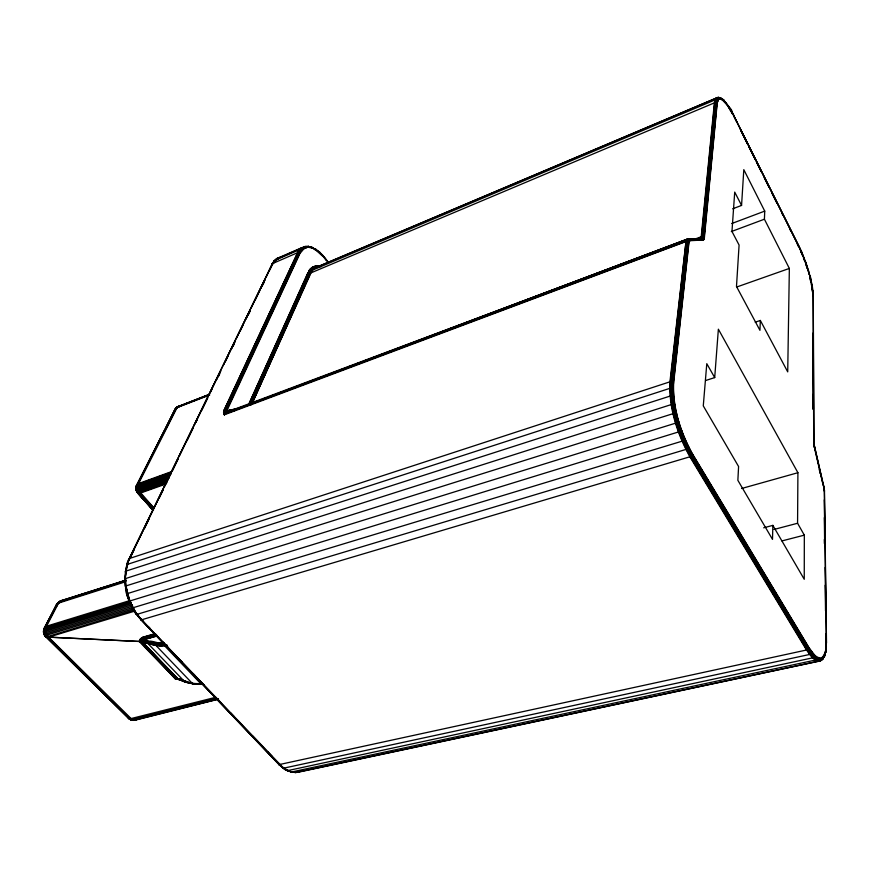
<?xml version="1.0" encoding="UTF-8"?>
<svg xmlns="http://www.w3.org/2000/svg" width="870" height="870" viewBox="0 0 870 870"><rect width="100%" height="100%" fill="white"/><g stroke="black" fill="none" stroke-linecap="round" stroke-linejoin="round"><path stroke-width="1.3" d="M234.063 410.705L225.243 412.685L224.406 414.772L686.974 241.197L688.986 242.415L673.652 382.985C672.532 407.889 680.71 432.586 692.629 454.183L808.937 647.563L814.505 655.077L817.093 657.231L821.519 658.111C829.132 648.335 821.236 663.701 824.543 653.555M705.657 380.516L714.705 377.591L718.37 329.197L797.91 472.714L797.572 523.261L804.326 535.148L804.25 579.289L772.854 525.382L763.664 527.807M312.961 248.189C307.991 245.829 301.792 248.059 299.748 253.235L224.406 414.772L223.536 412.184L224.188 409.835L297.562 252.713C300.335 244.894 307.937 246.895 312.961 248.189C309.067 244.992 316.865 252.115 316.212 249.581C312.526 247.819 322.781 254.464 319.072 252.006C321.563 255.584 325.891 258.488 328.099 262.577M732.692 208.811L741.566 205.429L743.807 169.65L764.741 211.116L764.415 219.207L789.351 268.438L787.72 371.871L760.347 320.464L755.203 322.194M215.521 697.348L129.271 719.022L45.708 636.851L44.598 634.002M772.854 525.382L772.506 539.389L737.869 480.338L738.586 466.516L703.275 405.866L706.788 363.682L714.705 377.591M811.764 651.837L811.025 653.653L809.502 654.49L283.663 768.177L279.009 764.632L278.846 763.479M826.076 647.095L826.065 633.664M826.043 648.422L826.337 641.766L825.945 643.354M826.217 648.128L826.457 642.049M688.986 242.415L688.899 240.446L686.169 239.794L225.243 412.685L226.907 410.694L299.943 253.464L304.011 248.668L301.857 247.667L277.062 258.433L274.17 260.804L273.974 262.316M760.347 320.464L759.945 330.328L736.488 286.491L739.087 245.046L731.964 231.453L734.715 192.096L741.566 205.429M319.192 266.992L313.733 268.243L309.502 273.452L250.908 404.615L309.796 273.463L314.016 268.264L717.598 97.56C721.034 96.494 728.908 103.965 720.175 98.691L718.729 99.278L717.707 100.974L717.152 103.737L704.385 237.717L703.46 240.022L690.051 240.696L688.67 239.228L686.561 239.38L225.591 413.217L224.569 414.229L224.862 412.837L233.682 410.847M135.666 719.849L130.968 719.936L127.749 716.956M167.16 645.355C157.405 648.085 148.346 642.19 139.233 641.484L48.579 637.144C43.685 637.471 42.358 631.163 44.446 627.727L56.517 604.519L59.095 601.681L125.563 580.486L59.986 601.126L57.724 603.356L45.664 626.563C43.902 630.206 45.523 634.741 48.579 637.144L131.25 718.729L130.968 719.936L131.446 719.218M130.076 601.496L46.099 627.292C41.412 628.836 43.478 638.21 48.579 637.144L139.298 641.44C148.411 640.124 142.419 633.077 139.233 641.484L175.435 678.948L181.493 679.84L190.552 682.754M157.296 635.415L144.409 639.135C137.59 640.962 163.016 645.127 163.919 643.615C157.557 643.006 149.042 643.245 142.821 639.591C142.571 637.96 141.027 637.155 143.898 637.166L155.502 633.817M688.801 447.224L685.854 449.464L137.123 614.307C134.806 614.949 129.402 601.855 134.6 610.403M673.369 389.26L671.542 388.281L669.628 388.422L127.335 564.391L125.052 579.126L125.976 571.09L670.041 396.1L673.782 396.557M125.236 579.224L125.715 571.198M44.033 633.132L44.152 628.477L46.556 626.193L129.195 600.768M305.479 246.514L300.259 249.625L298.388 252.594L225.112 409.737C221.35 413.37 227.2 411.021 223.873 413.13L224.003 414.033L687.05 239.228L701.644 238.51L702.449 236.542L715.455 102.682L717.119 98.016L718.631 97.418L720.175 98.691M813.004 296.246L813.113 294.93L813.754 447.082M44.098 629.304L56.517 604.519L58.333 602.432L126.161 580.823M56.941 606.02L57.137 603.584L61.672 600.485M57.616 604.269L57.953 602.779L61.291 601.398M58.627 603.508L59.377 601.572L61.618 600.985M673.652 382.985L671.836 381.756L669.933 381.821L129.586 558.442C127.335 559.443 124.986 571.362 128.249 562.455M689.127 241.686L687.952 240.555L685.875 240.468L225.33 413.293L224.406 414.772L224.514 410.912L298.693 252.648L300.552 249.69L305.74 246.591M154.001 508.047L139.352 491.278L138.069 487.146L138.656 483.437L177.393 407.029L209.442 394.393M824.466 491.202C824.281 487.602 824.521 492.953 824.314 490.365L826.369 642.876M812.776 292.07L811.242 280.999L813.145 295.996M826.326 647.824C826.739 641.603 824.434 660.645 825.652 649.792M824.205 655.73L825.63 651.13L825.456 652.87M202.318 684.233L200.97 683.885L164.474 645.66L163.919 643.615M808.937 647.563L808.067 649.216L806.512 650.01L279.009 764.632M686.169 239.794L669.933 381.821C668.693 408.03 677.317 434.065 689.888 456.793L806.512 650.01L812.395 657.894L817.615 661.2C820.008 661.504 823.944 659.721 823.27 656.839M322.411 255.628L323.292 256.302L319.072 252.006M153.153 508.287L139.559 492.822L136.568 491.039L135.938 487.341L175.512 408.628L178.557 406.214M825.641 652.565L826.315 647.171M129.108 560.171L128.956 558.899M239.913 408.073L226.907 410.694C225.471 407.726 221.85 412.652 224.721 411.782C228.342 411.205 221.665 411.292 224.471 409.759L297.812 252.626L302.108 247.591M681.873 430.911L129.967 600.952C127.803 599.506 124.171 588.566 126.085 585.891L673.032 413.674L676.632 413.25M166.061 427.67L175.011 409.27L177.175 406.91L179.481 406.421L179.057 406.758M175.109 410.977L175.479 408.596L176.969 407.682L209.724 395.002M814.168 445.103L813.983 442.765L813.787 445.483M177.763 407.312L176.099 408.03L175.686 409.498L176.49 408.943M44.022 628.803L43.565 632.512L44.805 635.676M823.781 489.495L823.716 485.971L824.412 490.125M225.417 411.978L235.748 409.998L225.417 411.978L224.449 412.902L224.406 414.772L224.721 411.782L298.986 252.735C300.183 249.201 306.642 244.263 309.753 247.569M136.427 614.361L136.22 613.861L141.636 619.788L689.888 456.793L692.629 454.183M266.089 277.128L272.419 263.621L297.562 252.713L299.943 253.464M127.335 564.391L125.65 572.297M125.334 571.96L126.868 564.641M125.454 572.134L127.074 564.5M141.114 619.853L140.635 618.896L279.64 764.839M165.974 483.992L140.57 493.007L137.58 492.67L136.807 489.962M223.688 413.239L225.46 409.803M224.569 414.229L225.526 412.761L224.058 413.032L224.188 413.913L223.949 411.021L298.095 252.594L302.379 247.558M814.418 446.614L814.157 444.309L814.255 446.778M230.757 411.706C229.582 413.293 222.296 412.467 226.678 410.455L226.526 411.086L237.858 408.965M824.053 487.613L824.271 488.918M276.834 258.564L271.951 264.687M824.173 656.665L825.739 651.5M824.434 656.371L825.782 651.858M294.136 772.103L295.452 772.571L820.584 660.721L821.519 658.111M164.245 642.745C161.798 645.953 145.04 636.644 148.465 644.094L185.016 682.036L193.325 683.907L201.851 684.309M126.661 565.435L129.326 558.551M126.77 565.652L129.586 558.442M127.183 566.087L128.466 562.694M814.015 443.722L814.092 442.993M171.618 471.583L137.819 483.829L136.84 485.155L136.851 487.896L138.189 490.713L140.57 493.007C137.786 495.019 135.492 490.288 138.493 489.266L167.769 479M44.946 627.085C43.152 630.728 45.305 635.165 48.579 637.144L134.013 611.338M139.874 639.765L140.592 638.95L139.298 641.44L140.625 641.027C148.9 644.442 157.959 646.432 166.975 645.127M700.437 238.63L701.22 236.716L714.379 102.856L716.053 98.169L717.935 97.451M224.862 412.837L224.482 413.772L225.036 412.478L233.464 410.727M176.599 408.237L177.861 406.573M155.676 634.1L142.071 637.83L139.298 641.44L144.072 638.493L156.002 635.1M824.173 489.114L814.82 447.8L823.76 486.243M319.062 266.557C314.603 265.404 310.09 268.917 308.382 273.017L249.744 404.245L308.632 273.18L312.95 267.873L315.821 266.698L319.257 266.731L313.2 268.047L308.915 273.31L250.027 404.398L308.632 273.18C307.654 268.406 316.386 263.914 321.03 266.416M250.614 404.583L309.502 273.452L308.915 273.31L250.31 404.506L309.328 273.43L250.614 404.572L309.589 273.452L714.379 102.856L715.814 102.736L717.152 103.737M309.796 273.463L251.202 404.615L310.079 273.419L311.917 270.363L314.538 268.156L716.053 98.169L717.793 98.234L718.729 99.278M310.079 273.419L251.474 404.583L312.178 270.287L714.977 99.941L716.401 99.854L717.707 100.974M252.278 403.267L310.34 273.343M307.958 272.593L248.516 404.909L308.154 272.81C310.111 267.775 315.93 264.621 321.106 266.677M248.711 405.126L308.382 273.017M224.786 409.726L223.808 412.717M224.058 413.032L225.939 411.271L237.695 409.128M224.036 412.619L226.113 410.053L299.258 252.865L303.445 247.939L309.339 246.83M225.221 411.836L299.519 253.039C301.575 247.809 307.839 245.568 312.852 247.939M129.695 558.953L134.426 549.209M144.474 528.481L149.194 518.727M159.243 498.01L163.386 489.473M172.249 471.192L178.154 459.001M187.017 440.72L192.922 428.529M195.88 422.439L197.066 419.992M201.786 410.248L207.702 398.058M210.649 391.957L211.834 389.521M216.565 379.766L220.697 371.24M225.428 361.485L228.386 355.395M231.333 349.294L235.476 340.768M240.196 331.013L243.154 324.923M246.112 318.822L250.245 310.285M254.975 300.541L259.695 290.787M260.88 288.351L265.013 279.814M269.743 270.07L272.114 265.187M218.511 376.362L219.686 373.926M233.28 345.89L234.454 343.443M248.048 315.408L250.408 310.536M262.805 284.936L263.991 282.5M128.825 559.377L272.419 263.621M128.858 559.638L272.636 263.501M129.543 558.692L163.234 489.212M164.419 486.776L178.013 458.74M179.198 456.304L192.792 428.268M193.977 425.832L207.571 397.797M208.756 395.361L220.578 370.979M223.536 364.889L235.357 340.507M236.542 338.071L250.136 310.035M251.31 307.599L264.915 279.564M136.231 486.58L164.843 430.074M137.536 485.047L138.754 482.643M166.746 427.333L169.171 422.515M44.152 628.477L57.724 603.356L125.606 581.747M226.146 411.466L226.678 410.455M155.817 634.415L143.876 637.84L139.298 641.44L142.071 637.83C138.286 642.789 160.852 644.376 163.886 643.941M224.971 411.793L226.417 410.238M155.926 634.752L143.996 638.156L139.863 641.092L175.435 678.948L180.427 679.688L177.023 678.752L141.06 640.57L157.242 635.731M224.427 414.816L224.938 413.935L685.875 240.468M823.107 657.22L821.65 659.699L824.782 655.284M824.738 655.675L822.411 659.384M822.052 659.58L824.76 654.893M309.209 273.408L313.461 268.167L317.332 267.014M716.401 98.06L714.727 102.747L701.611 236.596L701.198 238.119L699.98 238.771L702.046 238.619L703.46 240.022M155.893 642.593L155.98 645.486L192.411 683.483L201.742 683.7M124.867 578.778L671.194 404.604L674.881 404.637M271.995 264.197L274.17 260.804M271.94 264.436L274.583 260.511L299.443 249.723L301.727 250.625M272.005 264.937L276.279 260.032M56.158 606.107L56.778 605.139M174.576 410.836L175.044 410.129M56.224 605.27L58.681 602.79M174.707 410.02L175.805 408.726M143.55 637.264L139.744 640.668L143.724 637.536L144.333 638.101L140.766 639.069L139.646 640.625M685.179 439.372L682.026 441.199L132.349 607.956M225.112 409.737L223.981 411.891L226.113 410.053M137.145 484.362L136.046 486.526L136.177 490.386M60.063 601.67L60.998 600.779L63.64 600.55L62.074 600.648M279.379 257.846L305.218 246.482M810.873 281.913C808.665 275.649 809.818 271.668 811.34 281.271M226.939 412.489L224.917 413.185L224.688 414.022L685.701 241.371M139.831 640.722L141.212 639.493L156.024 635.448M187.235 681.536L185.495 682.254M689.355 241.153L690.051 240.696M216.358 698.099L132.099 719.436L129.412 718.239L130.359 719.686L131.25 718.729L133.001 719.936L135.731 720.099L132.827 720.316L131.25 718.729L129.51 718.848L127.933 717.674M807.697 269.95L808.263 269.569L811.221 281.586M225.798 409.911L224.406 411.88L224.286 413.859M125.508 571.318L125.052 579.126M164.028 644.898C157.144 648.063 144.376 639.385 140.048 641.299L176.479 678.991L180.753 679.524L175.533 678.97L177.697 678.85L185.745 682.287L179.481 679.503L180.645 679.546L176.36 678.991L140.809 641.244C145.312 642.332 157.144 646.584 164.147 645.181M273.919 261.239L277.062 258.433M273.854 261.489L279.15 258.368M133.621 719.773L132.218 720.262L131.25 718.729L129.782 719.37L128.619 718.261M823.205 658.47L819.801 661.048L299.215 772.016L295.452 772.571L290.123 771.385M822.998 658.829L820.203 660.917L818.017 661.08L815.538 660.025L809.916 654.37L806.936 649.879L690.334 456.63C677.773 433.912 669.16 407.899 670.389 381.702L686.115 241.251C685.777 238.641 689.083 238.815 689.66 240.816M823.39 657.676L821.606 658.971L819.496 659.112L817.093 658.079L811.677 652.598L808.795 648.248L692.422 454.858C680.286 432.868 671.955 407.704 673.097 382.354L688.496 241.816L689.66 239.957L702.525 239.478L703.754 238.13L716.75 103.204L718.348 98.669L719.827 98.082L722.002 99.234M823.335 658.09L821.541 659.395L819.409 659.536L816.984 658.503L811.525 652.968L808.611 648.596L692.205 455.206C679.959 433.032 671.564 407.66 672.717 382.104L688.17 241.577L689.377 239.652L702.242 239.185L703.438 237.869L716.467 102.997L717.043 100.159L718.087 98.43L719.577 97.831M823.368 657.263L821.606 658.536L819.507 658.677L817.126 657.655L811.754 652.206L808.904 647.911L692.563 454.521C680.536 432.716 672.282 407.78 673.402 382.659L688.779 242.099L689.888 240.305L702.742 239.815L704.015 238.434L716.978 103.454L718.566 98.952L720.023 98.375L721.872 98.919M804.783 261.37L803.434 257.748L806.305 263.621L799.432 247.091L733.878 116.156L736.89 122.202M224.917 413.185L225.526 412.761M141.157 638.395L140.407 638.841L144.224 637.764M134.676 719.871L132.218 720.262M129.684 600.757C126.813 599.397 126.879 589.708 125.476 586.162M140.07 639.852L144.072 638.493L143.974 639.744L148.324 641.505L155.73 642.865L164.104 643.017M224.71 413.652L225.33 413.293M179.481 679.503L186.017 682.276L179.622 679.535L180.982 679.568L175.533 678.97L179.22 679.514M142.071 640.015L142.821 639.591M175.533 678.97L180.873 679.524L175.533 678.97L178.361 679.242L142.049 641.527L140.679 639.004M171.379 472.182L137.514 484.623L136.351 485.797L136.438 488.418L137.96 491.006L140.57 493.007L139.602 492.964M171.151 473.095L137.34 485.514L135.916 487.341L136.188 489.799M171.042 474.085L137.297 486.46L135.97 488.179L136.579 489.843L140.57 493.007C136.122 493.66 134.709 488.135 136.644 485.014L175.011 409.27L176.61 407.421L180.003 406.159M169.791 475.607L138.069 487.146L136.101 489.679L137.764 491.724L140.57 493.007L137.634 488.483L137.819 483.829L176.61 407.421L208.887 394.828M301.292 771.027L294.615 772.462M718.979 97.494L717.467 98.093L716.401 99.854L715.814 102.736L702.699 237.521L701.557 238.771L686.561 239.38M719.294 97.636L717.793 98.234L716.739 99.985L716.162 102.845L703.08 237.673L701.916 238.945L689.04 239.402L687.8 241.392L672.303 381.897C671.118 407.649 679.59 433.206 691.922 455.543L808.371 648.922L814.135 656.676L816.81 658.894L819.246 659.938L821.4 659.786M177.937 406.529L209.409 394.338M181.254 405.67L208.92 394.958M276.638 258.727L279.977 257.335M276.475 258.945L278.411 258.216M276.366 259.184L279.248 258.096M304.011 248.668L306.708 247.635M731.724 223.546L764.741 211.116M693.597 239.576L701.611 236.596L704.385 237.717M697.251 239.022L701.872 237.423L704.211 238.761M731.322 231.572L764.415 219.207M140.929 639.2L144.398 638.449M138.341 484.231L171.303 472.421M138.134 485.134L171.107 473.356M168.606 476.716L138.145 487.613L168.671 476.999M168.856 477.902L138.373 488.788L168.943 478.195M138.036 486.112L169.77 474.824M167.964 479.533L138.743 489.951L168.073 479.794M167.192 481.121L139.243 491.061L166.05 481.795M166.54 482.611L139.863 492.094L166.681 482.806M138.069 487.146L169.824 475.901M168.736 477.456L138.221 488.2L136.797 489.31L136.786 491.67M737.031 286.904L789.351 268.438M166.899 480.512L137.96 491.006L138.471 493.323L153.327 509.526M166.137 481.969L138.732 491.767L139.08 493.344L153.283 509.374M166.725 482.893L139.559 492.822M307.915 246.525L309.133 246.656M700.372 238.663L701.611 238.075L702.025 236.542L715.086 102.682L716.76 98.005L718.283 97.407L721.687 98.636M125.965 580.072L60.759 600.8L58.605 602.975L46.556 626.193C44.838 629.782 45.86 634.339 48.579 637.144L46.197 637.199L44.783 635.644M71.351 598.103L82.911 594.438M90.621 591.991L102.192 588.327M107.325 586.695L121.463 582.215M312.178 270.287L309.905 269.385M314.538 268.156L312.384 267.155M688.279 239.119L686.974 241.197L671.357 381.669C670.15 407.715 678.72 433.575 691.204 456.163L807.73 649.488L813.559 657.328L816.267 659.569L818.735 660.624L820.91 660.471M688.67 239.228L687.398 241.273L671.836 381.756C670.65 407.671 679.165 433.39 691.585 455.869L808.067 649.216L813.874 657.024L816.571 659.253L819.018 660.297L821.182 660.156M140.244 639.95L141.473 639.918M687.865 239.076L686.539 241.197L670.879 381.658C669.65 407.791 678.252 433.749 690.78 456.413L807.338 649.705C807.98 651.478 819.018 666.605 819.453 658.242M131.12 602.355L45.816 628.521L43.826 629.956L44.152 632.349L46.295 635.589L48.579 637.144L44.544 635.089L44.664 633.512L46.023 632.523L132.719 606.107M131.044 603.704L44.925 630.152L43.62 631.794L44.479 633.991L48.579 637.144L46.175 636.133L43.891 633.556L45.773 631.174L132.436 604.704M154.012 633.936L143.343 637.025L144.072 637.449M133.153 607.477L46.447 633.838L45.24 634.969L46.197 637.199M133.752 608.761L47.023 635.067L46.175 636.133L130.554 719.566M134.469 609.935L47.317 636.72L130.326 718.881M157.144 636.014L142.963 639.841L148.063 642.093L142.43 639.928L147.998 642.408L141.582 640.189L144.409 639.135M700.807 238.228L702.808 238.358L703.895 239.533M741.631 488.494L797.91 472.714M177.219 678.926L180.536 679.6L179.873 679.59M773.995 529.46L797.572 523.261M781.956 540.922L804.326 535.148M217.228 698.632L133.001 719.936L130.978 719.74M139.929 718.424L143.865 717.424M150.434 715.771L154.381 714.77M157.002 714.107L160.939 713.117M163.571 712.443L171.455 710.453M174.076 709.789L181.96 707.799M184.581 707.136L188.529 706.135M195.087 704.482L199.034 703.482M201.655 702.819L209.54 700.828M212.16 700.165L216.108 699.165M218.131 698.936L133.926 720.219L131.25 718.729L131.598 720.132L132.653 720.327M218.022 699.11L136.329 719.251M134.839 720.273L218.555 699.175M241.11 407.91L226.526 411.086L240.283 408.313M235.139 410.031L225.863 411.793L234.976 409.835M286.121 769.352C278.389 764.012 284.131 770.2 287.568 770.635L812.395 657.894L813.874 657.024L814.505 655.077M290.982 772.103L815.125 660.145L816.81 658.894L817.093 657.231M226.396 412.467L230.365 411.64M806.207 263.632L808.186 269.678M226.668 412.5L230.626 411.684M225.863 411.793L235.052 409.944M127.411 593.71L126.868 593.764L678.991 422.102M134.937 720.229L133.404 720.306M800.759 252.028L801.825 252.213L803.858 257.683M141.332 639.657L144.344 639.439M724.036 100.561L719.86 98.027L722.122 99.735M730.495 110.871C734.084 112.643 729.299 106.292 727.69 106.238M299.215 772.016L298.095 771.766M139.863 641.092L140.701 640.342C148.02 643.343 155.915 645.159 163.941 644.583M304.957 246.514L308.665 246.449M304.707 246.591L308.904 246.525M163.897 644.268L155.436 644.104L147.965 642.723L141.582 640.189L147.987 643.039M720.208 97.973L723.655 100.061M192.411 683.483L201.546 683.907M192.618 683.657L201.34 684.059M192.835 683.787L202.09 684.298M176.936 679.252L180.046 679.6M700.774 238.63L702.906 240.196M290.493 771.853L294.364 772.31M178.306 679.405L180.101 679.688L179.557 679.47M132.827 720.316L133.436 720.404M723.111 99.756L726.548 103.519L722.47 99.691M125.389 586.315L125.291 578.43M179.622 679.535L186.289 682.221L180.775 679.731L186.55 682.113L194.075 683.711M184.821 681.862L193.836 683.831M185.016 682.036L193.575 683.896M140.625 641.027L139.929 640.777M308.415 246.417L312.526 247.569M308.154 246.449L312.7 247.732M132.164 719.968L130.272 719.272M148.509 641.244L143.593 639.776L148.183 641.788M287.372 770.559L291.537 772.103M289.036 770.733L286.165 769.667L291.254 772.136M287.22 770.309L289.155 771.027M181.689 679.829L186.8 681.96M130.261 719.588L131.044 719.914M181.46 679.807L186.55 682.113M311.851 247.352L316.212 249.581M311.612 247.374L316.408 249.994M316.299 267.003L315.331 265.959M178.209 679.22L178.785 679.339M178.122 679.155L141.484 641.32M728.549 106.347L731.757 111.316M282.38 767.296L287.568 770.635M282.445 767.557L287.296 770.668M720.545 97.984L727.331 105.292M315.669 249.244L319.758 252.289M315.44 249.233L319.899 252.659M314.962 249.342L322.172 255.715M129.271 719.022L45.273 635.644M283.663 768.177L141.636 619.788C131.359 608.587 125.9 593.449 125.552 578.332M278.759 764.034L283.392 768.21M278.791 764.273L283.131 768.188M49.111 639.428L53.907 644.159M60.617 650.771L63.499 653.609M71.166 661.178L91.306 681.036M93.22 682.917L100.898 690.486M104.737 694.271L110.49 699.937M115.286 704.667L120.082 709.398M319.475 252.061L323.238 255.791M319.279 252.017L323.314 256.106M140.809 641.244L177.023 678.752M140.744 618.624L143.55 621.561M148.215 626.454L150.075 628.412M163.136 642.114L167.812 647.008M178.067 657.774L181.808 661.689M192.999 673.434L194.869 675.392M200.47 681.264L204.2 685.179M215.401 696.924L220.991 702.797M230.332 712.584L234.063 716.499M237.793 720.414L239.663 722.372M252.724 736.074L258.325 741.947M267.655 751.734L272.321 756.628M140.581 619.157L279.39 764.817M140.592 619.386L279.183 764.752M139.787 493.236L154.023 508.297M153.185 508.504L138.189 492.442L144.431 499.521M145.301 500.826L136.22 490.484L137.123 492.3M147.987 503.763L149.77 505.709M141.81 497.444L137.362 492.529L153.022 510.092M143.583 499.413L152.478 509.244M723.405 99.887L726.45 103.236M152.989 510.07L137.601 492.909L152.674 509.733M136.459 613.415L139.026 616.536M136.318 613.654L141.364 619.842M136.188 614.046L140.918 619.81M322.998 255.606L326.576 260.076M322.824 255.573L326.522 260.369M322.629 255.584L326.011 259.847M136.818 491.833L153.479 510.298L137.253 492.05L137.58 492.67M136.655 490.647L137.286 491.474M725.885 102.627L728.929 106.651M725.613 102.519L733.323 115.09M326.348 259.836L328.153 262.414M814.918 447.985L814.44 446.005L814.864 448.094M44.055 634.078L44.577 634.872M132.544 607.575L136.851 614.361M132.425 607.728L136.612 614.383M728.701 107.38L730.8 110.838M734.4 116.341L731.507 111.001M731.311 110.903L733.54 115.123M731.365 111.904L732.496 114.035M734.095 116.178L801.825 252.213M739.891 128.238L798.812 246.688M740.838 130.674L747.45 143.963M748.646 146.377L755.269 159.678M756.465 162.092L761.283 171.76M764.284 177.795L769.091 187.463M772.103 193.51L776.91 203.178M781.717 212.845L782.924 215.26M789.536 228.549L790.743 230.974M797.355 244.263L798.551 246.678M799.312 247.743L803.195 256.552M132.914 608.021L129.706 601.029L125.824 585.978M129.467 600.865L132.697 608.065M132.523 608.065L129.315 600.963L132.403 608.032M801.042 251.985L802.956 256.596M803.662 257.705L807.512 268.623M806.077 263.664L809.807 275.79M806.077 265.024L807.295 268.721M129.489 601.083L125.617 586.075M807.915 269.852L809.307 274.702M809.655 275.921L811.068 281.749M814.885 449.659L823.161 485.155M819.257 469.506L820.171 473.443M811.275 282.837L811.906 286.099M811.297 284.099L811.721 286.284M812.373 286.589L812.993 291.602M812.091 288.601L812.58 292.276M125.084 578.539L125.574 586.423M124.943 578.659L125.443 586.38M812.982 291.135L813.222 295.724M824.488 490.93L826.5 642.321M824.314 499.837L824.901 544.446M825.195 567.425L825.76 610.686M824.325 517.639L824.673 544.674M825.195 585.227L825.521 610.914M824.325 539.465L824.368 543.522M813.211 295.191L814.048 442.221M813.015 333.101L813.406 409.074M813.015 348.087L813.33 409.139M813.015 394.393L813.091 409.313M180.579 679.709L186.289 682.221L180.579 679.709"/></g></svg>
